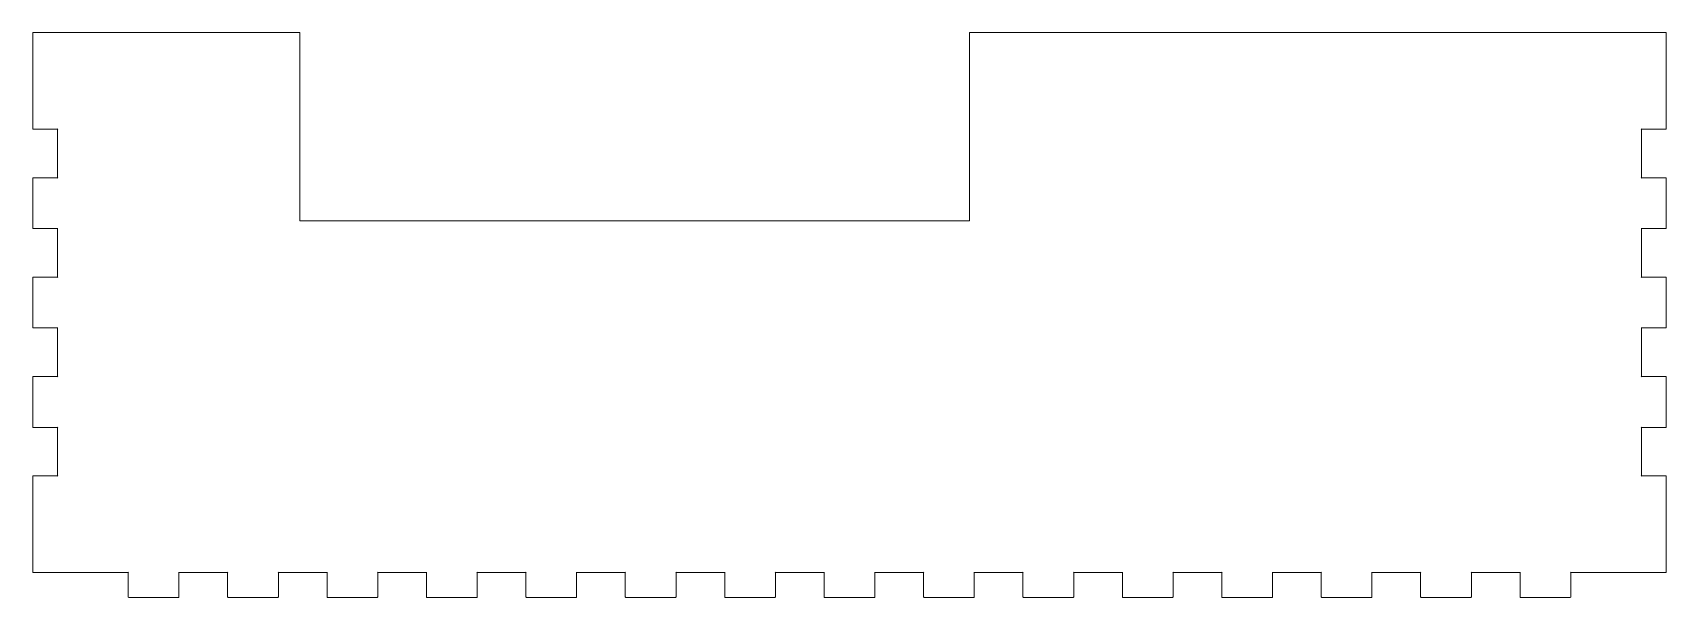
# Model space of a CAD drawing. Header units: millimetres. Extents: x -310 to 351, y -224 to 440.
# Drawn here: x 39.1 to 351.3, y -215.7 to -107.7 of the extents above; entities that cross this region are included whole.
import ezdxf

# ---------------------------------------------------------------- set-up
doc = ezdxf.new("R2010")
doc.units = ezdxf.units.MM
doc.header["$MEASUREMENT"] = 0
doc.layers.add('Layer 1', color=7, linetype='Continuous')

msp = doc.modelspace()

# ---------------------------------------------------------------- linework, layer by layer
at = {"layer": 'Layer 1', "color": 1, "lineweight": 9}
msp.add_open_spline([(43.93, -210.9203), (43.93, -210.9203), (57.33, -210.9203), (57.33, -210.9203), (57.43, -210.9203), (57.3299, -210.8203), (57.33, -210.9203), (57.33, -210.9203), (57.33, -215.5703), (57.33, -215.5703), (57.33, -215.6253), (57.375, -215.6703), (57.43, -215.6703), (57.43, -215.6703), (66.9299, -215.6703), (66.9299, -215.6703), (66.985, -215.6703), (67.03, -215.6253), (67.03, -215.5703), (67.03, -215.5703), (67.03, -210.9203), (67.03, -210.9203), (67.03, -210.8203), (66.93, -210.9203), (67.03, -210.9203), (67.03, -210.9203), (76.33, -210.9203), (76.33, -210.9203), (76.43, -210.9203), (76.33, -210.8203), (76.33, -210.9203), (76.33, -210.9203), (76.33, -215.5703), (76.33, -215.5703), (76.33, -215.6253), (76.375, -215.6703), (76.43, -215.6703), (76.43, -215.6703), (85.93, -215.6703), (85.93, -215.6703), (85.985, -215.6703), (86.03, -215.6253), (86.03, -215.5702), (86.03, -215.5702), (86.03, -210.9203), (86.03, -210.9203), (86.03, -210.8203), (85.93, -210.9203), (86.03, -210.9203), (86.03, -210.9203), (95.33, -210.9203), (95.33, -210.9203), (95.43, -210.9203), (95.33, -210.8203), (95.33, -210.9203), (95.33, -210.9203), (95.33, -215.5703), (95.33, -215.5703), (95.33, -215.6253), (95.375, -215.6703), (95.43, -215.6703), (95.43, -215.6703), (104.93, -215.6703), (104.93, -215.6703), (104.985, -215.6703), (105.03, -215.6253), (105.03, -215.5703), (105.03, -215.5703), (105.03, -210.9203), (105.03, -210.9203), (105.03, -210.8203), (104.93, -210.9203), (105.03, -210.9203), (105.03, -210.9203), (114.33, -210.9203), (114.33, -210.9203), (114.43, -210.9203), (114.33, -210.8203), (114.33, -210.9203), (114.33, -210.9203), (114.33, -215.5703), (114.33, -215.5703), (114.33, -215.6253), (114.375, -215.6703), (114.43, -215.6703), (114.43, -215.6703), (123.93, -215.6703), (123.93, -215.6703), (123.985, -215.6703), (124.03, -215.6253), (124.03, -215.5703), (124.03, -215.5703), (124.03, -210.9203), (124.03, -210.9203), (124.03, -210.8203), (123.93, -210.9203), (124.03, -210.9203), (124.03, -210.9203), (133.33, -210.9203), (133.33, -210.9203), (133.43, -210.9203), (133.33, -210.8203), (133.33, -210.9203), (133.33, -210.9203), (133.33, -215.5703), (133.33, -215.5703), (133.33, -215.6253), (133.375, -215.6703), (133.43, -215.6703), (133.43, -215.6703), (142.93, -215.6703), (142.93, -215.6703), (142.985, -215.6703), (143.03, -215.6253), (143.03, -215.5703), (143.03, -215.5703), (143.03, -210.9203), (143.03, -210.9203), (143.03, -210.8203), (142.93, -210.9203), (143.03, -210.9203), (143.03, -210.9203), (152.33, -210.9203), (152.33, -210.9203), (152.43, -210.9203), (152.33, -210.8203), (152.33, -210.9203), (152.33, -210.9203), (152.33, -215.5703), (152.33, -215.5703), (152.33, -215.6253), (152.375, -215.6703), (152.43, -215.6703), (152.43, -215.6703), (161.93, -215.6703), (161.93, -215.6703), (161.985, -215.6703), (162.03, -215.6253), (162.03, -215.5703), (162.03, -215.5703), (162.03, -210.9203), (162.03, -210.9203), (162.03, -210.8203), (161.93, -210.9203), (162.03, -210.9203), (162.03, -210.9203), (171.33, -210.9203), (171.33, -210.9203), (171.43, -210.9203), (171.33, -210.8203), (171.33, -210.9203), (171.33, -210.9203), (171.33, -215.5703), (171.33, -215.5703), (171.33, -215.6253), (171.375, -215.6703), (171.43, -215.6703), (171.43, -215.6703), (180.93, -215.6703), (180.93, -215.6703), (180.985, -215.6703), (181.03, -215.6253), (181.03, -215.5703), (181.03, -215.5703), (181.03, -210.9203), (181.03, -210.9203), (181.03, -210.8203), (180.93, -210.9203), (181.03, -210.9203), (181.03, -210.9203), (190.33, -210.9203), (190.33, -210.9203), (190.43, -210.9203), (190.33, -210.8203), (190.33, -210.9203), (190.33, -210.9203), (190.33, -215.5703), (190.33, -215.5703), (190.33, -215.6253), (190.375, -215.6703), (190.43, -215.6703), (190.43, -215.6703), (199.93, -215.6703), (199.93, -215.6703), (199.985, -215.6703), (200.03, -215.6253), (200.03, -215.5703), (200.03, -215.5703), (200.03, -210.9203), (200.03, -210.9203), (200.03, -210.8203), (199.93, -210.9203), (200.03, -210.9203), (200.03, -210.9203), (209.33, -210.9203), (209.33, -210.9203), (209.43, -210.9203), (209.33, -210.8203), (209.33, -210.9203), (209.33, -210.9203), (209.33, -215.5703), (209.33, -215.5703), (209.33, -215.6253), (209.375, -215.6703), (209.43, -215.6703), (209.43, -215.6703), (218.93, -215.6703), (218.93, -215.6703), (218.985, -215.6703), (219.03, -215.6253), (219.03, -215.5703), (219.03, -215.5703), (219.03, -210.9203), (219.03, -210.9203), (219.03, -210.8203), (218.93, -210.9203), (219.03, -210.9203), (219.03, -210.9203), (228.33, -210.9203), (228.33, -210.9203), (228.43, -210.9203), (228.33, -210.8203), (228.33, -210.9203), (228.33, -210.9203), (228.33, -215.5703), (228.33, -215.5703), (228.33, -215.6253), (228.375, -215.6703), (228.43, -215.6703), (228.43, -215.6703), (237.93, -215.6703), (237.93, -215.6703), (237.985, -215.6703), (238.03, -215.6253), (238.03, -215.5703), (238.03, -215.5703), (238.03, -210.9203), (238.03, -210.9203), (238.03, -210.8203), (237.93, -210.9203), (238.03, -210.9203), (238.03, -210.9203), (247.33, -210.9203), (247.33, -210.9203), (247.43, -210.9203), (247.33, -210.8203), (247.33, -210.9203), (247.33, -210.9203), (247.33, -215.5703), (247.33, -215.5703), (247.33, -215.6253), (247.375, -215.6703), (247.43, -215.6703), (247.43, -215.6703), (256.93, -215.6703), (256.93, -215.6703), (256.985, -215.6703), (257.03, -215.6253), (257.03, -215.5703), (257.03, -215.5703), (257.03, -210.9203), (257.03, -210.9203), (257.03, -210.8203), (256.93, -210.9203), (257.03, -210.9203), (257.03, -210.9203), (266.33, -210.9203), (266.33, -210.9203), (266.43, -210.9203), (266.33, -210.8203), (266.33, -210.9203), (266.33, -210.9203), (266.33, -215.5703), (266.33, -215.5703), (266.33, -215.6253), (266.375, -215.6703), (266.43, -215.6703), (266.43, -215.6703), (275.93, -215.6703), (275.93, -215.6703), (275.985, -215.6703), (276.03, -215.6253), (276.03, -215.5703), (276.03, -215.5703), (276.03, -210.9203), (276.03, -210.9203), (276.03, -210.8203), (275.93, -210.9203), (276.03, -210.9203), (276.03, -210.9203), (285.33, -210.9203), (285.33, -210.9203), (285.43, -210.9203), (285.33, -210.8203), (285.33, -210.9203), (285.33, -210.9203), (285.33, -215.5703), (285.33, -215.5703), (285.33, -215.6253), (285.375, -215.6703), (285.43, -215.6703), (285.43, -215.6703), (294.93, -215.6703), (294.93, -215.6703), (294.985, -215.6703), (295.03, -215.6253), (295.03, -215.5703), (295.03, -215.5703), (295.03, -210.9203), (295.03, -210.9203), (295.03, -210.8203), (294.93, -210.9203), (295.03, -210.9203), (295.03, -210.9203), (304.33, -210.9203), (304.33, -210.9203), (304.43, -210.9203), (304.33, -210.8203), (304.33, -210.9203), (304.33, -210.9203), (304.33, -215.5703), (304.33, -215.5703), (304.33, -215.6253), (304.375, -215.6703), (304.43, -215.6703), (304.43, -215.6703), (313.93, -215.6703), (313.93, -215.6703), (313.985, -215.6703), (314.03, -215.6253), (314.03, -215.5703), (314.03, -215.5703), (314.03, -210.9203), (314.03, -210.9203), (314.03, -210.8203), (313.93, -210.9203), (314.03, -210.9203), (314.03, -210.9203), (323.33, -210.9203), (323.33, -210.9203), (323.43, -210.9203), (323.33, -210.8203), (323.33, -210.9203), (323.33, -210.9203), (323.33, -215.5703), (323.33, -215.5703), (323.33, -215.6253), (323.375, -215.6703), (323.43, -215.6703), (323.43, -215.6703), (332.93, -215.6703), (332.93, -215.6703), (332.985, -215.6703), (333.03, -215.6253), (333.03, -215.5703), (333.03, -215.5703), (333.03, -210.9203), (333.03, -210.9203), (333.03, -210.8203), (332.93, -210.9203), (333.03, -210.9203), (333.03, -210.9203), (346.43, -210.9203), (346.43, -210.9203), (346.43, -210.9203), (351.18, -210.9203), (351.18, -210.9203), (351.235, -210.9203), (351.28, -210.8753), (351.28, -210.8203), (351.28, -210.8203), (351.28, -192.5703), (351.28, -192.5703), (351.28, -192.5153), (351.235, -192.4703), (351.18, -192.4703), (351.18, -192.4703), (346.53, -192.4703), (346.53, -192.4703), (346.43, -192.4703), (346.53, -192.5703), (346.53, -192.4703), (346.53, -192.4703), (346.53, -183.1703), (346.53, -183.1703), (346.53, -183.0703), (346.43, -183.1703), (346.53, -183.1703), (346.53, -183.1703), (351.18, -183.1703), (351.18, -183.1703), (351.235, -183.1703), (351.28, -183.1253), (351.28, -183.0703), (351.28, -183.0703), (351.28, -173.5703), (351.28, -173.5703), (351.28, -173.5153), (351.235, -173.4703), (351.18, -173.4703), (351.18, -173.4703), (346.53, -173.4703), (346.53, -173.4703), (346.43, -173.4703), (346.53, -173.5703), (346.53, -173.4703), (346.53, -173.4703), (346.53, -164.1703), (346.53, -164.1703), (346.53, -164.0703), (346.43, -164.1703), (346.53, -164.1703), (346.53, -164.1703), (351.18, -164.1703), (351.18, -164.1703), (351.235, -164.1703), (351.28, -164.1253), (351.28, -164.0703), (351.28, -164.0703), (351.28, -154.5703), (351.28, -154.5703), (351.28, -154.5153), (351.235, -154.4703), (351.18, -154.4703), (351.18, -154.4703), (346.53, -154.4703), (346.53, -154.4703), (346.43, -154.4703), (346.53, -154.5703), (346.53, -154.4703), (346.53, -154.4703), (346.53, -145.1703), (346.53, -145.1703), (346.5299, -145.0703), (346.43, -145.1703), (346.53, -145.1703), (346.53, -145.1703), (351.18, -145.1703), (351.18, -145.1703), (351.235, -145.1703), (351.28, -145.1253), (351.28, -145.0703), (351.28, -145.0703), (351.28, -135.5703), (351.28, -135.5703), (351.28, -135.5153), (351.235, -135.4703), (351.18, -135.4703), (351.18, -135.4703), (346.53, -135.4703), (346.53, -135.4703), (346.43, -135.4703), (346.53, -135.5703), (346.53, -135.4703), (346.53, -135.4703), (346.53, -126.1703), (346.53, -126.1703), (346.53, -126.0703), (346.43, -126.1703), (346.53, -126.1703), (346.53, -126.1703), (351.18, -126.1703), (351.18, -126.1703), (351.235, -126.1703), (351.28, -126.1253), (351.28, -126.0703), (351.28, -126.0703), (351.28, -107.8203), (351.28, -107.8203), (351.28, -107.7653), (351.235, -107.7203), (351.18, -107.7203), (351.18, -107.7203), (346.43, -107.7203), (346.43, -107.7203), (346.43, -107.7203), (218.1336, -107.7203), (218.1336, -107.7203), (218.1336, -107.7203), (218.1336, -143.6618), (218.1336, -143.6618), (218.1336, -143.6618), (90.1336, -143.6618), (90.1336, -143.6618), (90.1336, -143.6618), (90.1336, -107.7203), (90.1336, -107.7203), (90.1336, -107.7203), (43.93, -107.7203), (43.93, -107.7203), (43.93, -107.7203), (39.18, -107.7203), (39.18, -107.7203), (39.125, -107.7203), (39.08, -107.7653), (39.08, -107.8203), (39.08, -107.8203), (39.08, -126.0703), (39.08, -126.0703), (39.08, -126.1253), (39.125, -126.1703), (39.18, -126.1703), (39.18, -126.1703), (43.83, -126.1703), (43.83, -126.1703), (43.93, -126.1703), (43.83, -126.0703), (43.83, -126.1703), (43.83, -126.1703), (43.83, -135.4703), (43.83, -135.4703), (43.83, -135.5703), (43.93, -135.4703), (43.83, -135.4703), (43.83, -135.4703), (39.18, -135.4703), (39.18, -135.4703), (39.125, -135.4703), (39.08, -135.5153), (39.08, -135.5703), (39.08, -135.5703), (39.08, -145.0703), (39.08, -145.0703), (39.08, -145.1253), (39.125, -145.1703), (39.18, -145.1703), (39.18, -145.1703), (43.83, -145.1703), (43.83, -145.1703), (43.93, -145.1703), (43.83, -145.0703), (43.83, -145.1703), (43.83, -145.1703), (43.83, -154.4703), (43.83, -154.4703), (43.83, -154.5703), (43.93, -154.4703), (43.83, -154.4703), (43.83, -154.4703), (39.18, -154.4703), (39.18, -154.4703), (39.125, -154.4703), (39.08, -154.5153), (39.08, -154.5703), (39.08, -154.5703), (39.08, -164.0703), (39.08, -164.0703), (39.08, -164.1253), (39.125, -164.1703), (39.18, -164.1703), (39.18, -164.1703), (43.83, -164.1703), (43.83, -164.1703), (43.93, -164.1703), (43.83, -164.0703), (43.83, -164.1703), (43.83, -164.1703), (43.83, -173.4703), (43.83, -173.4703), (43.83, -173.5703), (43.93, -173.4703), (43.83, -173.4703), (43.83, -173.4703), (39.18, -173.4703), (39.18, -173.4703), (39.125, -173.4703), (39.08, -173.5153), (39.08, -173.5703), (39.08, -173.5703), (39.08, -183.0703), (39.08, -183.0703), (39.08, -183.1253), (39.125, -183.1703), (39.18, -183.1703), (39.18, -183.1703), (43.83, -183.1703), (43.83, -183.1703), (43.93, -183.1703), (43.83, -183.0703), (43.83, -183.1703), (43.83, -183.1703), (43.83, -192.4703), (43.83, -192.4703), (43.83, -192.5703), (43.93, -192.4703), (43.83, -192.4703), (43.83, -192.4703), (39.18, -192.4703), (39.18, -192.4703), (39.125, -192.4703), (39.08, -192.5153), (39.08, -192.5703), (39.08, -192.5703), (39.08, -210.8203), (39.08, -210.8203), (39.08, -210.8753), (39.125, -210.9203), (39.18, -210.9203), (39.18, -210.9203), (43.93, -210.9203), (43.93, -210.9203)], degree=3, knots=[0, 0, 0, 0, 0.005, 0.005, 0.005, 0.01, 0.01, 0.01, 0.015, 0.015, 0.015, 0.02, 0.02, 0.02, 0.025, 0.025, 0.025, 0.03, 0.03, 0.03, 0.035, 0.035, 0.035, 0.04, 0.04, 0.04, 0.045, 0.045, 0.045, 0.05, 0.05, 0.05, 0.055, 0.055, 0.055, 0.06, 0.06, 0.06, 0.065, 0.065, 0.065, 0.07, 0.07, 0.07, 0.075, 0.075, 0.075, 0.08, 0.08, 0.08, 0.085, 0.085, 0.085, 0.09, 0.09, 0.09, 0.095, 0.095, 0.095, 0.1, 0.1, 0.1, 0.105, 0.105, 0.105, 0.11, 0.11, 0.11, 0.115, 0.115, 0.115, 0.12, 0.12, 0.12, 0.125, 0.125, 0.125, 0.13, 0.13, 0.13, 0.135, 0.135, 0.135, 0.14, 0.14, 0.14, 0.145, 0.145, 0.145, 0.15, 0.15, 0.15, 0.155, 0.155, 0.155, 0.16, 0.16, 0.16, 0.165, 0.165, 0.165, 0.17, 0.17, 0.17, 0.175, 0.175, 0.175, 0.18, 0.18, 0.18, 0.185, 0.185, 0.185, 0.19, 0.19, 0.19, 0.195, 0.195, 0.195, 0.2, 0.2, 0.2, 0.205, 0.205, 0.205, 0.21, 0.21, 0.21, 0.215, 0.215, 0.215, 0.22, 0.22, 0.22, 0.225, 0.225, 0.225, 0.23, 0.23, 0.23, 0.235, 0.235, 0.235, 0.24, 0.24, 0.24, 0.245, 0.245, 0.245, 0.25, 0.25, 0.25, 0.255, 0.255, 0.255, 0.26, 0.26, 0.26, 0.265, 0.265, 0.265, 0.27, 0.27, 0.27, 0.275, 0.275, 0.275, 0.28, 0.28, 0.28, 0.285, 0.285, 0.285, 0.29, 0.29, 0.29, 0.295, 0.295, 0.295, 0.3, 0.3, 0.3, 0.305, 0.305, 0.305, 0.31, 0.31, 0.31, 0.315, 0.315, 0.315, 0.32, 0.32, 0.32, 0.325, 0.325, 0.325, 0.33, 0.33, 0.33, 0.335, 0.335, 0.335, 0.34, 0.34, 0.34, 0.345, 0.345, 0.345, 0.35, 0.35, 0.35, 0.355, 0.355, 0.355, 0.36, 0.36, 0.36, 0.365, 0.365, 0.365, 0.37, 0.37, 0.37, 0.375, 0.375, 0.375, 0.38, 0.38, 0.38, 0.385, 0.385, 0.385, 0.39, 0.39, 0.39, 0.395, 0.395, 0.395, 0.4, 0.4, 0.4, 0.405, 0.405, 0.405, 0.41, 0.41, 0.41, 0.415, 0.415, 0.415, 0.42, 0.42, 0.42, 0.425, 0.425, 0.425, 0.43, 0.43, 0.43, 0.435, 0.435, 0.435, 0.44, 0.44, 0.44, 0.445, 0.445, 0.445, 0.45, 0.45, 0.45, 0.455, 0.455, 0.455, 0.46, 0.46, 0.46, 0.465, 0.465, 0.465, 0.47, 0.47, 0.47, 0.475, 0.475, 0.475, 0.48, 0.48, 0.48, 0.485, 0.485, 0.485, 0.49, 0.49, 0.49, 0.495, 0.495, 0.495, 0.5, 0.5, 0.5, 0.505, 0.505, 0.505, 0.51, 0.51, 0.51, 0.515, 0.515, 0.515, 0.52, 0.52, 0.52, 0.525, 0.525, 0.525, 0.53, 0.53, 0.53, 0.535, 0.535, 0.535, 0.54, 0.54, 0.54, 0.545, 0.545, 0.545, 0.55, 0.55, 0.55, 0.555, 0.555, 0.555, 0.56, 0.56, 0.56, 0.565, 0.565, 0.565, 0.57, 0.57, 0.57, 0.575, 0.575, 0.575, 0.58, 0.58, 0.58, 0.585, 0.585, 0.585, 0.59, 0.59, 0.59, 0.595, 0.595, 0.595, 0.6, 0.6, 0.6, 0.605, 0.605, 0.605, 0.61, 0.61, 0.61, 0.615, 0.615, 0.615, 0.62, 0.62, 0.62, 0.625, 0.625, 0.625, 0.63, 0.63, 0.63, 0.635, 0.635, 0.635, 0.64, 0.64, 0.64, 0.645, 0.645, 0.645, 0.65, 0.65, 0.65, 0.655, 0.655, 0.655, 0.66, 0.66, 0.66, 0.665, 0.665, 0.665, 0.67, 0.67, 0.67, 0.675, 0.675, 0.675, 0.68, 0.68, 0.68, 0.685, 0.685, 0.685, 0.69, 0.69, 0.69, 0.695, 0.695, 0.695, 0.7, 0.7, 0.7, 0.705, 0.705, 0.705, 0.71, 0.71, 0.71, 0.715, 0.715, 0.715, 0.72, 0.72, 0.72, 0.725, 0.725, 0.725, 0.73, 0.73, 0.73, 0.735, 0.735, 0.735, 0.74, 0.74, 0.74, 0.745, 0.745, 0.745, 0.75, 0.75, 0.75, 0.755, 0.755, 0.755, 0.76, 0.76, 0.76, 0.765, 0.765, 0.765, 0.77, 0.77, 0.77, 0.775, 0.775, 0.775, 0.78, 0.78, 0.78, 0.785, 0.785, 0.785, 0.79, 0.79, 0.79, 0.795, 0.795, 0.795, 0.8, 0.8, 0.8, 0.805, 0.805, 0.805, 0.81, 0.81, 0.81, 0.815, 0.815, 0.815, 0.82, 0.82, 0.82, 0.825, 0.825, 0.825, 0.83, 0.83, 0.83, 0.835, 0.835, 0.835, 0.84, 0.84, 0.84, 0.845, 0.845, 0.845, 0.85, 0.85, 0.85, 0.855, 0.855, 0.855, 0.86, 0.86, 0.86, 0.865, 0.865, 0.865, 0.87, 0.87, 0.87, 0.875, 0.875, 0.875, 0.88, 0.88, 0.88, 0.885, 0.885, 0.885, 0.89, 0.89, 0.89, 0.895, 0.895, 0.895, 0.9, 0.9, 0.9, 0.905, 0.905, 0.905, 0.91, 0.91, 0.91, 0.915, 0.915, 0.915, 0.92, 0.92, 0.92, 0.925, 0.925, 0.925, 0.93, 0.93, 0.93, 0.935, 0.935, 0.935, 0.94, 0.94, 0.94, 0.945, 0.945, 0.945, 0.95, 0.95, 0.95, 0.955, 0.955, 0.955, 0.96, 0.96, 0.96, 0.965, 0.965, 0.965, 0.97, 0.97, 0.97, 0.975, 0.975, 0.975, 0.98, 0.98, 0.98, 0.985, 0.985, 0.985, 0.99, 0.99, 0.99, 0.995, 0.995, 0.995, 1, 1, 1, 1], dxfattribs=at)

doc.saveas('drawing.dxf')
